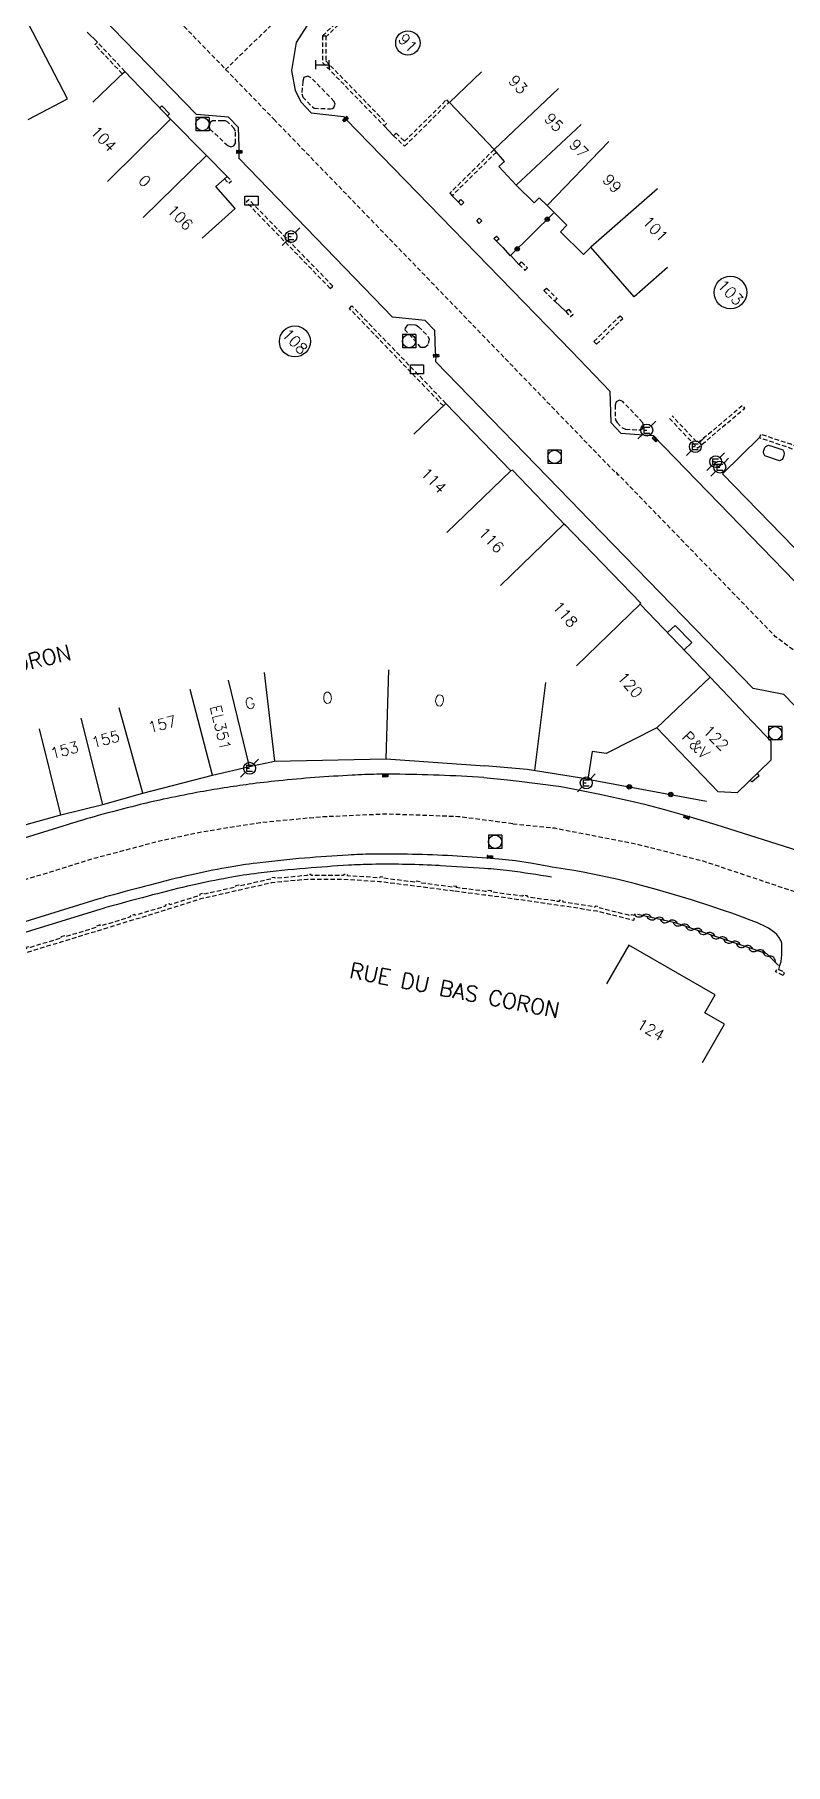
# Model space of a CAD drawing. Header units: millimetres. Extents: x 94999 to 96000, y 132000 to 133001.
# Drawn here: x 95222.4 to 95307, y 132669.3 to 132864.1 of the extents above; entities that cross this region are included whole.
import ezdxf
from ezdxf.enums import TextEntityAlignment as Align

# ---------------------------------------------------------------- set-up
doc = ezdxf.new("R2010")
doc.units = ezdxf.units.MM
doc.linetypes.add('DASHED', pattern=[0.75, 0.5, -0.25])
doc.layers.get('0').update_dxf_attribs({"linetype": 'CONTINUOUS'})
for name, color, linetype in [('W0001', 6, 'DASHED'), ('W0008', 7, 'CONTINUOUS'), ('W0100', 7, 'CONTINUOUS'), ('W0105', 7, 'CONTINUOUS'), ('W0112', 1, 'DASHED'), ('W0310', 3, 'CONTINUOUS'), ('W0322', 7, 'CONTINUOUS'), ('W0400', 7, 'CONTINUOUS'), ('W0420', 7, 'CONTINUOUS'), ('W0471', 7, 'CONTINUOUS'), ('W0984', 7, 'CONTINUOUS'), ('W0989', 7, 'CONTINUOUS'), ('W0991', 7, 'CONTINUOUS'), ('W1102', 7, 'CONTINUOUS'), ('W1471', 7, 'CONTINUOUS'), ('W1474', 7, 'CONTINUOUS')]:
    doc.layers.add(name, color=color, linetype=linetype)
doc.styles.get("Standard").update_dxf_attribs({"font": 'romans.shx', "width": 0.85})

# ---------------------------------------------------------------- blocks, each defined once
blk = doc.blocks.new('T400')
for p, q in [((-0.15, 0.3), (0.15, 0.3)), ((-0.15, -0.25), (-0.15, 0.3)), ((-0.15, 0.15), (0.15, 0.15)), ((-0.15, 0), (0.15, 0)), ((0.15, 0.3), (0.15, -0.25)), ((-0.15, -0.15), (0.15, -0.15)), ((-0.15, -0.25), (-0.15, -0.3)), ((-0.15, -0.3), (0.15, -0.3)), ((0.15, -0.3), (0.15, -0.25))]:
    blk.add_line(p, q)
blk = doc.blocks.new('T471')
for p, q in [((-0.333334, 0.333334), (-0.333334, -0.333334)), ((-0.333334, 0.333334), (0.333334, 0.333334)), ((-0.333334, 0), (0, 0)), ((0.500001, 0.500001), (1.000002, 1.000002)), ((-0.500001, -0.500001), (-1.000002, -1.000002)), ((-0.333334, -0.333334), (0.333334, -0.333334))]:
    blk.add_line(p, q)
blk.add_ellipse((0, 0), major_axis=(0.471405, 0.471405), ratio=1, start_param=5.4977871438, end_param=11.780972451)
blk = doc.blocks.new('T420')
for p, q in [((0.75, 0.75), (-0.75, 0.75)), ((-0.75, 0.75), (-0.75, -0.75)), ((0.75, 0.75), (0.75, -0.75)), ((0.75, -0.75), (-0.75, -0.75))]:
    blk.add_line(p, q)
blk.add_ellipse((0, 0), major_axis=(-0.53, 0.53), ratio=1, start_param=3.926991, end_param=10.210176)
blk = doc.blocks.new('T1471')
at = {"color": 0, "linetype": 'Continuous', "flags": 128}
blk.add_lwpolyline([(-0.75, -0.5), (-0.75, 0.5), (0.75, 0.5), (0.75, -0.5), (-0.75, -0.5)], dxfattribs=at)
blk = doc.blocks.new('t322o')
at = {"color": 0, "linetype": 'Continuous'}
for radius in [0.25, 0.15]:
    blk.add_circle((0, 0), radius, dxfattribs=at)
blk = doc.blocks.new('t310o')
at = {"color": 0, "linetype": 'Continuous'}
for centre, start, end in [((-0.5, 0.38), 216.8699, 323.1304), ((0.5, -0.37), 36.8699, 143.1303)]:
    blk.add_arc(centre, 0.625, start, end, dxfattribs=at)
blk = doc.blocks.new('T1474')
at = {"color": 0, "linetype": 'Continuous', "flags": 128}
for points in [[(-0.75, -0.5), (-0.75, 0.5)], [(-0.75, 0), (0.75, 0)], [(0.75, 0), (0.75, -0.5), (0.75, 0.5)]]:
    blk.add_lwpolyline(points, dxfattribs=at)

msp = doc.modelspace()

# ---------------------------------------------------------------- linework, layer by layer
at = {"layer": 'W0001'}
msp.add_line((95251.78, 132867.82), (95243.93, 132860.21), dxfattribs=at)
msp.add_lwpolyline([(95108.35, 133000), (95114.13, 132994.03), (95150.15, 132956.94), (95157.1, 132949.78), (95192.44, 132913.24), (95227.77, 132876.93), (95249.36, 132854.59), (95288.1, 132814.52)], dxfattribs=at)
at = {"layer": 'W0001', "flags": 128}
for points in [[(95937.77, 132147.55), (95929.39, 132157.49), (95910.62, 132177.72), (95901.98, 132186.94), (95870.36, 132219.35), (95802.26, 132288.27), (95746.16, 132344.77), (95675.46, 132417.17), (95600.19, 132493.08), (95513.8, 132580.87), (95471.21, 132625.01), (95432, 132665.93), (95397.8, 132701.03), (95367.69, 132733.26), (95355.56, 132744.21), (95331.35, 132763.59), (95326.05, 132775.75), (95311.37, 132792.24), (95305.86, 132796.31), (95287.88, 132814.85)], [(95276.28, 132775.24), (95270.11, 132776.04), (95262.03, 132776.33), (95254.62, 132776), (95247.85, 132775.35), (95241.32, 132774.32), (95236.53, 132773.29), (95229.26, 132771.37), (95219.93, 132768.49), (95206.76, 132764.43), (95159.51, 132749.87), (95098.51, 132731.17), (95043.19, 132714.35), (95000, 132701.22)], [(95276.28, 132775.24), (95280.95, 132774.77), (95290.14, 132772.98), (95297.66, 132771.07), (95311.66, 132766.38), (95331.35, 132763.59)]]:
    msp.add_lwpolyline(points, dxfattribs=at)
at = {"layer": 'W0008'}
for points in [[(95283.93, 132810.45), (95267.61, 132827.26), (95267.62, 132827.95), (95267.58, 132828.37), (95267.5, 132830.8), (95266.4, 132831.92), (95262.73, 132832.29), (95245.49, 132850.12), (95245.46, 132850.15), (95245.44, 132850.91), (95245.44, 132851.54), (95245.36, 132853.65), (95244.24, 132854.84), (95240.63, 132855.12), (95216.29, 132880.16)], [(95253.78, 132865.87), (95253.78, 132865.87), (95253.08, 132865.1), (95251.87, 132863.22), (95251.34, 132860.08), (95251.75, 132857.83), (95252.42, 132856.51), (95253.56, 132855.32), (95257.21, 132854.89), (95257.45, 132854.61), (95282.87, 132828.47), (95287.2, 132823.97), (95287.32, 132820.44), (95288.45, 132819.23), (95292.05, 132818.98), (95292.51, 132818.46)]]:
    msp.add_lwpolyline(points, dxfattribs=at)
at = {"layer": 'W0008', "flags": 128}
for points in [[(95346.45, 132810.63), (95344.76, 132809.75), (95343.09, 132808.83), (95342.21, 132808.3), (95341.35, 132807.75), (95339.27, 132806.35), (95336.86, 132804.71), (95334.88, 132803.31), (95331.54, 132800.83), (95322.05, 132793.31), (95321.65, 132792.96), (95321.2, 132792.67), (95320.85, 132792.5), (95320.46, 132792.41), (95319.85, 132792.34), (95319.24, 132792.33), (95318.9, 132792.37), (95318.58, 132792.46), (95317.98, 132792.72), (95317.41, 132793.04), (95316.99, 132793.33), (95316.62, 132793.67), (95292.09, 132818.99)], [(95323.66, 132801.31), (95325.87, 132798.98), (95321.25, 132795.33), (95318.61, 132795.39), (95299.89, 132814.67), (95304.05, 132818.73)], [(95316.02, 132780.25), (95306.79, 132789.8), (95303.33, 132790.46), (95283.67, 132810.72)], [(95295.57, 132794.82), (95296.43, 132795.64), (95294.55, 132797.58), (95293.7, 132796.77)], [(95272.99, 132780.45), (95275.67, 132780.18), (95276.99, 132780.03), (95281.43, 132779.46), (95281.68, 132779.43), (95283.05, 132779.18), (95286.09, 132778.57), (95289.48, 132777.84), (95291.1, 132777.45), (95293.37, 132776.85), (95296.25, 132776.03), (95299.12, 132775.17), (95299.84, 132774.95), (95308.37, 132772.22)], [(95303.01, 132780.15), (95303.2, 132779.96), (95304.02, 132780.69), (95303.79, 132780.93)], [(95306.22, 132758.83), (95306.36, 132759.28), (95306.48, 132759.74), (95306.54, 132760.11), (95306.57, 132760.49), (95306.58, 132761.04), (95306.57, 132761.59), (95306.56, 132761.76), (95306.52, 132761.93), (95306.4, 132762.22), (95306.25, 132762.48), (95306.01, 132762.76), (95305.74, 132763), (95305.08, 132763.48), (95304.71, 132763.68), (95303.81, 132764.07), (95303.1, 132764.35), (95301.64, 132764.9), (95300.93, 132765.16), (95300.01, 132765.49), (95298.59, 132765.97), (95296.39, 132766.67), (95292.56, 132767.79), (95289.93, 132768.51), (95288.12, 132768.96), (95286.18, 132769.39), (95284.2, 132769.78), (95283.13, 132769.96), (95280.71, 132770.36), (95280.33, 132770.43), (95278.47, 132770.78), (95276.59, 132771.06), (95274.71, 132771.27), (95272.82, 132771.4)]]:
    msp.add_lwpolyline(points, dxfattribs=at)
msp.add_lwpolyline([(95306.69, 132817.35), (95306.79, 132817.14), (95306.82, 132816.96), (95306.8, 132816.73), (95306.73, 132816.49), (95306.67, 132816.38), (95306.59, 132816.28), (95306.3, 132816.11), (95304.67, 132816.68), (95304.55, 132816.9), (95304.52, 132817.09), (95304.54, 132817.29), (95304.61, 132817.52), (95304.67, 132817.63), (95304.77, 132817.73), (95305.06, 132817.89), (95305.68, 132817.68)], close=True, dxfattribs=at)
for points in [[(95272.99, 132780.45, 0.014588), (95262.93, 132780.82, 0.005695), (95260.96, 132780.81, 0.009264), (95258.17, 132780.71, 0.006142), (95253.97, 132780.44, 0.006167), (95249.88, 132780.08, 0.007608), (95246.58, 132779.69, 0.006519), (95243.77, 132779.28, 0.005861), (95240.66, 132778.75, 0.00724), (95236.91, 132778, 0.009009), (95233.91, 132777.3, 0.006136), (95229.57, 132776.16, 0.007573), (95226.08, 132775.13), (95210.44, 132770.27), (95181.59, 132761.38), (95158.15, 132754.15), (95114.54, 132740.73), (95066.1, 132725.83), (95016.82, 132710.67), (95000, 132705.48)], [(95272.82, 132771.4, 0.015182), (95263.85, 132771.82, 0.008006), (95260.41, 132771.82, 0.011021), (95257.71, 132771.72, 0.006122), (95252.85, 132771.37, 0.009465), (95247.46, 132770.81, 0.014638), (95244, 132770.29, 0.010387), (95239.95, 132769.46, 0.00913), (95235.38, 132768.34, 0.002016), (95230.7, 132767.08, 0.008044), (95229.53, 132766.74), (95213.65, 132761.84), (95160.87, 132745.59), (95117.02, 132732.12), (95068.76, 132717.59), (95021.08, 132703.32), (95000, 132697.01)], [(95280.62, 132769.24, 0.009122), (95275.9, 132769.93, 0.015177), (95273.09, 132770.2, 0.000519), (95268.12, 132770.52, 0.004607), (95267.58, 132770.55, 0.007268), (95263.83, 132770.67, 0.008006), (95260.43, 132770.67, 0.011021), (95257.77, 132770.57, 0.006122), (95252.94, 132770.22, 0.009465), (95247.6, 132769.67, 0.014638), (95244.21, 132769.15, 0.010387), (95240.21, 132768.33, 0.00913), (95235.68, 132767.22, 0.002016), (95231, 132765.96, 0.008044), (95229.87, 132765.63), (95213.99, 132760.74, -0.000084), (95213.99, 132760.74), (95161.21, 132744.49, -0.000163), (95161.21, 132744.49), (95106.08, 132727.55), (95106.52, 132726.08)]]:
    msp.add_lwpolyline(points, format="xyb", dxfattribs=at)
at = {"layer": 'W0100'}
for points in [[(95221.69, 132854.58), (95226.12, 132856.89), (95221.72, 132865.33), (95225.52, 132867.27), (95216.66, 132876.33), (95211.32, 132881.87), (95207.01, 132886.32), (95203.6, 132889.84), (95197.2, 132896.52), (95190.67, 132903.21), (95187.1, 132899.72)], [(95241.28, 132841.2), (95245.01, 132844.54), (95242.81, 132847.01), (95244.09, 132848.15), (95241.79, 132850.52), (95237.73, 132854.62), (95232.57, 132859.98), (95228.97, 132856.52)], [(95293.69, 132837.88), (95289.93, 132834.58), (95285.04, 132840.17), (95284.22, 132839.35), (95281.65, 132841.91), (95282.34, 132842.67), (95280.14, 132844.86), (95279.23, 132845.74), (95278.68, 132845.18), (95276.65, 132847.17), (95274.69, 132849.27), (95275.33, 132849.85), (95274.18, 132851.17), (95269.13, 132856.47), (95272.75, 132859.92)], [(95282.21, 132808.85), (95276.22, 132815.07), (95276.04, 132815.01), (95268.72, 132822.59), (95265.12, 132819.11)]]:
    msp.add_lwpolyline(points, dxfattribs=at)
at = {"layer": 'W0100', "flags": 128}
for points in [[(95282.06, 132809.02), (95282.06, 132809.02), (95290.68, 132800.09), (95290.59, 132800), (95290.62, 132799.97), (95298.51, 132791.76), (95305.33, 132784.56), (95305.32, 132782.42), (95301.55, 132778.74), (95299.38, 132778.82), (95292.5, 132786.04), (95286.77, 132783.14), (95285.21, 132783.37), (95284.72, 132780.26), (95277.89, 132781.34), (95273.11, 132781.75), (95273.11, 132781.75)], [(95200.42, 132774.96), (95201.65, 132770.12), (95207.43, 132771.59), (95216.17, 132773.89), (95221.19, 132775.09), (95225.36, 132776.24), (95230.08, 132777.41), (95234.61, 132778.67), (95242.46, 132780.7), (95246.61, 132781.7), (95249.42, 132782.31), (95262.02, 132782.57), (95273.11, 132781.75)], [(95297.62, 132748.34), (95300.12, 132752.67), (95297.89, 132753.95), (95299.05, 132755.96), (95289.33, 132761.55), (95286.84, 132757.22)]]:
    msp.add_lwpolyline(points, dxfattribs=at)
at = {"layer": 'W0105'}
for p, q in [((95229.5, 132863.26), (95228.35, 132864.42)), ((95236.51, 132855.89), (95236.75, 132856.12)), ((95237.6, 132855.2), (95236.75, 132856.12)), ((95237.38, 132854.99), (95237.6, 132855.2)), ((95261.79, 132853.84), (95262.84, 132852.74)), ((95269.43, 132845.98), (95270.15, 132845.24)), ((95275.13, 132840.14), (95274.43, 132840.86)), ((95276.04, 132839.23), (95276.96, 132838.23)), ((95280.99, 132834.09), (95282.21, 132832.96))]:
    msp.add_line(p, q, dxfattribs=at)
at = {"layer": 'W0112'}
for p, q in [((95254.83, 132863.99), (95255.23, 132863.99)), ((95229.21, 132862.99), (95229.5, 132863.26)), ((95232.28, 132859.71), (95229.21, 132862.99)), ((95232.57, 132859.99), (95229.5, 132863.26)), ((95232.28, 132859.71), (95232.57, 132859.99)), ((95268.79, 132856.77), (95269.07, 132856.49)), ((95262.06, 132854.11), (95261.78, 132853.84)), ((95263.12, 132853.03), (95262.84, 132852.74)), ((95274.16, 132851.18), (95269.17, 132846.27)), ((95274.42, 132850.88), (95269.43, 132845.98)), ((95244.09, 132848.16), (95244.57, 132847.66)), ((95243.8, 132847.88), (95244.28, 132847.38)), ((95244.28, 132847.38), (95244.57, 132847.66)), ((95269.17, 132846.27), (95269.43, 132845.98)), ((95246.24, 132845.28), (95246.53, 132845.56)), ((95255.71, 132835.54), (95246.24, 132845.28)), ((95255.99, 132835.81), (95246.53, 132845.56)), ((95270.14, 132845.25), (95270.42, 132845.54)), ((95270.14, 132845.25), (95270.47, 132844.92)), ((95270.42, 132845.54), (95270.75, 132845.2)), ((95270.75, 132845.2), (95270.47, 132844.92)), ((95272.2, 132843.18), (95272.48, 132843.46)), ((95272.5, 132842.86), (95272.2, 132843.18)), ((95272.79, 132843.14), (95272.48, 132843.46)), ((95272.79, 132843.14), (95272.5, 132842.86)), ((95274.14, 132841.16), (95274.43, 132841.44)), ((95274.43, 132840.86), (95274.14, 132841.16)), ((95274.72, 132841.13), (95274.43, 132841.44)), ((95274.72, 132841.13), (95274.43, 132840.86)), ((95276.97, 132838.25), (95277.26, 132838.53)), ((95277.26, 132838.53), (95277.92, 132837.86)), ((95276.97, 132838.25), (95277.64, 132837.57)), ((95277.92, 132837.86), (95277.64, 132837.57)), ((95255.71, 132835.54), (95255.99, 132835.81)), ((95279.77, 132835.3), (95280.05, 132835.58)), ((95279.77, 132835.3), (95280.98, 132834.1)), ((95280.05, 132835.58), (95281.26, 132834.39)), ((95257.86, 132833.29), (95258.15, 132833.57)), ((95268.45, 132822.3), (95257.86, 132833.29)), ((95268.74, 132822.58), (95258.15, 132833.57)), ((95281.26, 132834.39), (95280.98, 132834.1)), ((95282.23, 132832.95), (95282.53, 132833.21)), ((95282.23, 132832.95), (95282.75, 132832.35)), ((95282.53, 132833.21), (95283.05, 132832.61)), ((95283.05, 132832.61), (95282.75, 132832.35)), ((95285.4, 132829.56), (95288.36, 132832.47)), ((95285.71, 132829.25), (95288.66, 132832.16)), ((95288.36, 132832.47), (95288.66, 132832.16)), ((95285.4, 132829.56), (95285.71, 132829.25))]:
    msp.add_line(p, q, dxfattribs=at)
at = {"layer": 'W0112', "flags": 128}
for points in [[(95254.83, 132863.99), (95260.9, 132869.71), (95272.2, 132880.76), (95272.45, 132880.51), (95261.14, 132869.45), (95255.23, 132863.89)], [(95293.91, 132820.9), (95297.08, 132817.56), (95302.4, 132822.05), (95302.14, 132822.35), (95297.11, 132818.11), (95294.2, 132821.18)], [(95308.38, 132817.66), (95307.57, 132817.98), (95304.18, 132819.11), (95304.05, 132818.73), (95307.43, 132817.6), (95308.07, 132817.35)], [(95269.94, 132768.05), (95269.95, 132768.17), (95269.46, 132768.24), (95269.44, 132768.11), (95265.84, 132768.58), (95265.85, 132768.71), (95265.4, 132768.77), (95265.38, 132768.64), (95265.38, 132768.64), (95261.75, 132769.1), (95261.76, 132769.22), (95261.33, 132769.28), (95261.33, 132769.28), (95261.31, 132769.15), (95257.66, 132769.38), (95257.66, 132769.5), (95257.23, 132769.53), (95257.22, 132769.41), (95253.57, 132769.41), (95253.57, 132769.54), (95253.12, 132769.54), (95253.13, 132769.42), (95249.49, 132769.07), (95249.48, 132769.19), (95249.04, 132769.15), (95249.06, 132769.03), (95245.54, 132768.22), (95245.51, 132768.35), (95245.03, 132768.24), (95245.05, 132768.11), (95241.53, 132767.31), (95241.5, 132767.43), (95241.01, 132767.32), (95241.04, 132767.2), (95237.63, 132766.11), (95237.59, 132766.23), (95237.1, 132766.08), (95237.14, 132765.96), (95233.71, 132764.91), (95233.68, 132765.03), (95233.17, 132764.87), (95233.17, 132764.87), (95233.21, 132764.75), (95229.82, 132763.71), (95229.78, 132763.84), (95229.29, 132763.68), (95229.33, 132763.56), (95225.88, 132762.51), (95225.84, 132762.63), (95225.37, 132762.49), (95225.41, 132762.37), (95221.96, 132761.32), (95221.92, 132761.44), (95221.46, 132761.3), (95221.49, 132761.18), (95218.03, 132760.14), (95218, 132760.26), (95217.53, 132760.12), (95217.57, 132760), (95214.1, 132758.91), (95214.06, 132759.03), (95213.65, 132758.9), (95213.65, 132758.9), (95213.68, 132758.78), (95201.02, 132754.74), (95200.98, 132754.86), (95200.38, 132754.67), (95200.54, 132754.17), (95213.81, 132758.4), (95217.69, 132759.62), (95221.61, 132760.79), (95225.52, 132761.98), (95229.45, 132763.18), (95233.32, 132764.37), (95237.26, 132765.57), (95241.14, 132766.81), (95249.13, 132768.63), (95253.15, 132769.02), (95257.21, 132769.01), (95261.28, 132768.75), (95265.33, 132768.24), (95269.76, 132767.67)], [(95269.76, 132767.67), (95273.09, 132767.24), (95273.69, 132767.16), (95273.69, 132767.17), (95277.74, 132766.62), (95277.75, 132766.63), (95281.23, 132766.1), (95281.82, 132766.01), (95281.82, 132766.03), (95285.31, 132765.49), (95285.74, 132765.42), (95288.3, 132764.78), (95288.3, 132764.78), (95289.89, 132764.38), (95290.02, 132764.91), (95289.6, 132764.98), (95289.57, 132764.88), (95289.35, 132764.93), (95289.35, 132764.93), (95285.98, 132765.77), (95286, 132765.89), (95285.57, 132765.96), (95285.55, 132765.85), (95285.37, 132765.88), (95285.37, 132765.88), (95281.93, 132766.42), (95281.94, 132766.54), (95281.51, 132766.6), (95281.49, 132766.47), (95281.29, 132766.5), (95277.9, 132767.01), (95277.93, 132767.12), (95277.42, 132767.19), (95277.4, 132767.07), (95277.28, 132767.09), (95273.85, 132767.55), (95273.86, 132767.67), (95273.36, 132767.74), (95273.34, 132767.61), (95273.15, 132767.63), (95269.82, 132768.07)]]:
    msp.add_lwpolyline(points, dxfattribs=at)
at = {"layer": 'W0112'}
for points in [[(95254.83, 132863.99), (95254.82, 132861), (95261.78, 132853.84)], [(95255.23, 132863.99), (95255.22, 132861.16), (95262.06, 132854.11)], [(95253.57, 132859.27), (95253.18, 132859.44), (95252.74, 132859.29), (95252.61, 132858.87), (95252.5, 132857.46), (95252.62, 132857.08), (95253.71, 132855.98), (95253.89, 132855.84), (95255.72, 132855.76), (95255.96, 132855.79), (95256.13, 132855.92), (95256.26, 132856.29), (95256.15, 132856.61), (95253.57, 132859.27)], [(95262.84, 132852.74), (95264.08, 132851.56), (95269.07, 132856.49)], [(95263.12, 132853.03), (95264.08, 132852.12), (95268.79, 132856.77)], [(95244.16, 132851.62), (95244.51, 132851.5), (95244.85, 132851.59), (95245.05, 132851.89), (95245.04, 132853.2), (95244.89, 132853.57), (95244.16, 132854.28), (95243.92, 132854.42), (95243.59, 132854.43), (95242.46, 132854.4), (95242.17, 132854.21), (95242.06, 132853.78), (95242.16, 132853.49), (95244.16, 132851.62)], [(95264.31, 132830.67), (95264.16, 132830.84), (95264.2, 132831.06), (95264.45, 132831.42), (95264.8, 132831.47), (95265.33, 132831.42), (95265.66, 132831.23), (95266.71, 132830.18), (95266.84, 132829.81), (95266.73, 132829.19), (95266.37, 132828.88), (95265.93, 132828.9), (95264.31, 132830.67)], [(95290.89, 132820.45), (95288.65, 132822.8), (95288.28, 132822.95), (95287.92, 132822.78), (95287.78, 132822.39), (95287.78, 132820.94), (95287.87, 132820.65), (95288.03, 132820.42), (95288.61, 132819.82), (95288.98, 132819.67), (95290.66, 132819.61), (95290.88, 132819.73), (95291, 132820.01), (95290.93, 132820.42)]]:
    msp.add_lwpolyline(points, dxfattribs=at)
at = {"layer": 'W0112', "flags": 128}
msp.add_lwpolyline([(95306.72, 132758.17), (95305.87, 132758.55), (95306.02, 132758.89), (95306.21, 132758.81), (95306.22, 132758.83), (95306.22, 132758.83), (95306.81, 132758.57), (95306.77, 132758.48), (95306.85, 132758.44)], close=True, dxfattribs=at)
at = {"layer": 'W0310', "flags": 128}
msp.add_lwpolyline([(95306.19, 132759.28), (95304.88, 132760.58), (95294.56, 132764.08), (95290.33, 132765.03)], dxfattribs=at)
at = {"layer": 'W0322'}
msp.add_lwpolyline([(95275.13, 132840.14), (95275.98, 132839.21), (95280.84, 132844.01)], dxfattribs=at)
at = {"layer": 'W0322', "flags": 128}
msp.add_lwpolyline([(95284.72, 132780.26), (95298.07, 132777.8)], dxfattribs=at)
at = {"layer": 'W1102'}
for p, q in [((95281.42, 132858.07), (95274.18, 132851.17)), ((95230.62, 132847.59), (95237.73, 132854.62)), ((95283.96, 132854), (95276.65, 132847.17)), ((95287.07, 132852.07), (95280.14, 132844.86)), ((95234.63, 132843.54), (95241.79, 132850.52)), ((95292.57, 132846.76), (95285.04, 132840.17)), ((95285.04, 132840.17), (95284.22, 132839.35)), ((95268.84, 132808.06), (95276.04, 132815.01))]:
    msp.add_line(p, q, dxfattribs=at)
at = {"layer": 'W1102', "flags": 128}
for points in [[(95282.06, 132809.02), (95274.87, 132802.08)], [(95290.62, 132799.97), (95283.43, 132793.03)], [(95248.25, 132792.28), (95249.42, 132782.31)], [(95262.02, 132782.57), (95262.29, 132792.58)], [(95298.51, 132791.76), (95292.5, 132786.04)], [(95242.46, 132780.7), (95239.95, 132790.38)], [(95246.61, 132781.7), (95244.26, 132791.42)], [(95278.75, 132781.23), (95280, 132791.16)], [(95234.61, 132778.67), (95231.94, 132788.3)], [(95225.36, 132776.24), (95222.95, 132785.94)], [(95230.08, 132777.41), (95227.67, 132787.12)]]:
    msp.add_lwpolyline(points, dxfattribs=at)
at = {"layer": 'W1102'}
for centre, radius in [((95264.45, 132863.19), 1.37), ((95300.78, 132835.08), 1.84), ((95251.73, 132829.57), 1.75)]:
    msp.add_circle(centre, radius, dxfattribs=at)

# ---------------------------------------------------------------- block references
at = {"layer": 'W0310'}
for p, rotation in [((95290.9, 132764.9), 167.30519542711), ((95292.36, 132764.57), 167.30519542711), ((95293.83, 132764.24), 167.30519542711), ((95295.27, 132763.84), 161.3049598170383), ((95296.69, 132763.36), 161.3049598170383), ((95298.11, 132762.88), 161.3049598170383), ((95299.53, 132762.39), 161.3049598170383), ((95300.95, 132761.91), 161.3049598170383), ((95302.37, 132761.43), 161.3049598170383), ((95303.79, 132760.95), 161.3049598170383), ((95305.13, 132760.34), 135.112354962896)]:
    msp.add_blockref('t310o', p, dxfattribs=dict(at, rotation=rotation))
at = {"layer": 'W0322'}
for p, rotation in [((95280.15, 132843.33), 44.62022596808581), ((95276.77, 132839.99), 44.62022596808581), ((95289.39, 132779.4), 349.583350406111), ((95294.06, 132778.54), 349.583350406111)]:
    msp.add_blockref('t322o', p, dxfattribs=dict(at, rotation=rotation))
at = {"layer": 'W0400'}
for p, rotation in [((95257.45, 132854.61), 131.1495819885054), ((95245.44, 132850.91), 269.9613133218151), ((95267.62, 132827.95), 274.4534437592911), ((95292.29, 132818.57), 224.0937515336634), ((95261.9, 132780.67), 270.2485114827161), ((95295.86, 132775.99), 73.59759696236944), ((95273.68, 132771.49), 266.0462401380634)]:
    msp.add_blockref('T400', p, dxfattribs=dict(at, rotation=rotation))
at = {"layer": 'W0420'}
for p in [(95241.31, 132854.05), (95264.59, 132829.61), (95280.98, 132816.57), (95305.82, 132785.44), (95274.27, 132773.22)]:
    msp.add_blockref('T420', p, dxfattribs=at)
at = {"layer": 'W0471'}
for p in [(95251.29, 132841.38), (95291.36, 132819.58), (95296.82, 132817.72), (95299.11, 132816.03), (95299.58, 132815.41), (95246.62, 132781.5), (95246.62, 132781.5), (95284.54, 132779.85)]:
    msp.add_blockref('T471', p, dxfattribs=at)
at = {"layer": 'W1471'}
for p in [(95246.85, 132845.43), (95265.48, 132826.42)]:
    msp.add_blockref('T1471', p, dxfattribs=at)
at = {"layer": 'W1474'}
msp.add_blockref('T1474', (95254.84, 132860.73), dxfattribs=at)

# ---------------------------------------------------------------- texts
at = {"layer": 'W0984'}
for s, rotation, p in [('EL351', 283.4559, (95243.37, 132786.07)), ('P&V', 314.2987, (95296.91, 132784.11))]:
    msp.add_text(s, height=1.25, rotation=rotation, dxfattribs=at).set_placement(p, align=Align.MIDDLE)
at = {"layer": 'W0989'}
for rotation, p in [(13.428, (95214.78, 132791.82)), (349.0074, (95269.72, 132756.49))]:
    msp.add_text('RUE DU BAS CORON', height=1.75, rotation=rotation, dxfattribs=at).set_placement(p, align=Align.MIDDLE)
at = {"layer": 'W0991'}
for s, rotation, p in [('91', 314.1249, (95264.45, 132863.19)), ('93', 313.5412, (95276.86, 132858.5)), ('95', 313.537, (95280.9, 132854.25)), ('104', 314.2369, (95230.18, 132852.4)), ('97', 313.5401, (95283.71, 132851.29)), ('0', 314.2445, (95234.82, 132847.65)), ('99', 313.5386, (95287.46, 132847.35)), ('106', 314.2364, (95238.81, 132843.54)), ('101', 313.5399, (95292.32, 132842.24)), ('103', 314.7146, (95300.78, 132835.08)), ('108', 313.7495, (95251.73, 132829.57)), ('114', 313.9859, (95267.35, 132813.92)), ('116', 313.9844, (95273.85, 132807.2)), ('118', 310.9205, (95282.17, 132798.83)), ('120', 310.9205, (95289.48, 132790.88)), ('O', 1.1987, (95255.4, 132789.43)), ('O', 355.6379, (95268.02, 132789.13)), ('G', 14.201, (95246.66, 132788.82)), ('157', 14.201, (95236.78, 132786.46)), ('122', 314.2987, (95299.15, 132784.91)), ('153', 14.787, (95225.78, 132783.54)), ('155', 14.787, (95230.41, 132784.77)), ('124', 330.0873, (95291.81, 132752.05))]:
    msp.add_text(s, height=1.25, rotation=rotation, dxfattribs=at).set_placement(p, align=Align.MIDDLE)

doc.saveas('drawing.dxf')
